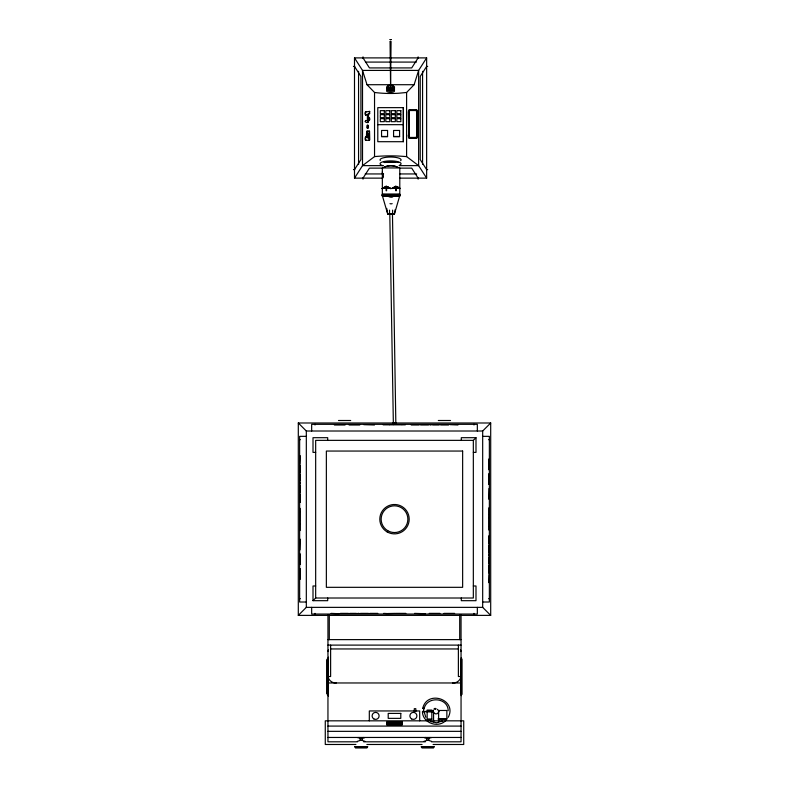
<?xml version="1.0" encoding="UTF-8"?>
<svg xmlns="http://www.w3.org/2000/svg" width="789" height="789" viewBox="0 0 789 789"><rect width="100%" height="100%" fill="white"/><g stroke="black" fill="none" stroke-linecap="round" stroke-linejoin="round"><path stroke-width="1.18" d="M403.347 141.704L403.347 107.639L377.793 107.639L377.793 141.704L403.347 141.704L403.347 107.639M368.946 137.651L367.25 137.552L367.349 133.657M367.812 137.661L367.812 133.657M369.035 137.503L368.502 137.631L368.502 133.686M367.329 131.053L366.964 136.921L366.392 137.138L366.668 131.211L369.538 131.043L369.755 139.752L369.508 140.304L365.554 140.304A1.637 0.572 -90 0 1 365.12 138.716A1.637 0.572 -90 0 1 365.554 137.118L366.027 137.118A1.637 0.572 -90 0 0 365.711 139.732M368.029 120.224L367.723 122.453M368.502 120.224C369.676 124.978 362.861 121.171 365.751 120.993M369.025 131.043L369.035 140.304M408.337 135.047L408.327 135.422A3.028 1.065 -90 0 0 409.373 138.41L416.474 138.41A3.028 1.065 -90 0 0 417.519 135.422L417.519 112.689A3.028 1.065 -90 0 0 416.474 109.701L409.373 109.701A3.028 1.065 -90 0 0 408.327 112.689L408.741 135.047L408.732 112.689A3.028 1.065 90 0 1 409.787 109.701L409.915 109.72M408.741 135.047L408.732 135.422A3.028 1.065 -90 0 0 409.787 138.41L409.915 138.391M416.986 136.773A3.028 1.065 -90 0 0 417.105 135.422L417.105 112.689A3.028 1.065 -90 0 0 416.986 111.338M368.078 120.204L369.794 119.75L369.637 118.054L367.98 117.699L368.009 113.922L369.637 113.577L369.637 111.387L369.163 113.577M368.542 118.054L368.473 113.961L369.637 113.577M423.229 711.382C425.143 708.216 421.237 707.713 424.127 708.621C426.928 695.77 448.093 697.437 448.201 710.731M433.269 710.258L433.329 712.072L423.259 711.648L433.279 710.682M438.792 711.185L438.714 711.885L438.664 710.494M386.028 187.368L386.521 187.368M395.674 187.368L396.167 187.368M385.772 187.368L386.117 186.697L386.738 187.042M386.738 187.299L385.811 187.427M387.093 187.397L386.216 186.066L385.456 187.368M395.417 187.368L395.92 186.865L396.334 187.427M396.739 187.397L395.861 186.066L395.102 187.368M383.01 173.777L383 177.042M386.728 208.404L387.734 214.105L394.401 214.105L395.2 209.549M327.948 651.556L328.056 650.964A7.92 7.92 0 0 1 328.461 649.82M386.275 187.052L387.537 187.052A3.738 3.491 0 0 1 389.224 187.881L390.486 188.61M387.557 186.993A3.886 3.629 0 0 1 389.312 187.861L389.648 188.147A3.906 2.328 -24.4 0 0 387.823 187.96L384.894 187.96A3.896 2.318 24.4 0 0 383.069 188.167L382.142 188.561M368.562 137.503L369.065 137.316M394.401 214.105L399.786 195.642L382.34 195.642L387.734 214.105M354.498 57.893L362.516 70.418L367.023 84.709L374.538 92.471A47.399 17.121 0 0 0 387.843 93.457L390.575 93.477A47.399 17.121 0 0 0 398.711 93.23L406.601 92.471L414.117 84.709L418.624 70.418L426.642 57.893L354.498 57.893L354.498 178.136L382.606 178.136M399.273 188.029L398.869 187.881A3.738 3.491 0 0 0 397.183 187.052L395.92 187.052M390.328 41.659L391.068 41.501L390.575 86.494L390.072 41.501M390.17 86.346L390.969 86.346M422.776 708.177C427.332 689.359 457.551 699.695 448.211 717.349M385.407 186.963L386.018 186.342L387.004 186.737M387.014 187.604L387.064 186.697M395.042 186.963L395.664 186.342L396.65 186.737M396.62 187.358L396.709 186.697M389.894 724.42L389.608 724.42M424.334 708.512C421.02 707.96 425.498 708.63 423.565 708.601M398.958 187.851L398.968 187.821A3.886 3.629 0 0 0 397.202 186.993M369.163 120.204L369.163 118.054M418.131 57.893L411.71 67.923L369.439 67.923L363.019 57.893M426.642 66.414L420.221 76.444L420.221 159.605L426.642 169.615M354.498 169.615L360.918 159.605L360.918 76.444L354.498 66.414M354.498 178.136L362.516 165.631L374.538 156.597A48.839 13.235 0 0 1 387.853 155.887L390.575 155.867A48.839 13.235 0 0 1 398.701 156.054L406.601 156.597L418.624 165.631L426.642 178.136L399.757 178.136M363.019 178.136L369.439 168.126L382.724 168.126M392.833 196.047C394.993 197.102 387.961 197.418 388.898 196.136M391.196 195.81L390.594 195.583L391.413 195.79M429.019 719.41L429.315 720.377L430.064 719.529M298.301 615.381L306.319 607.362L482.681 607.362L490.699 615.381L298.301 615.381L298.301 422.993L490.699 422.993L490.699 615.381M327.701 598.013L327.701 600.685L313.006 600.685L315.669 598.013L315.669 440.361L473.331 440.361L475.994 437.688L461.299 437.688L461.299 440.361M298.301 422.993L306.319 431.011L482.681 431.011L490.699 422.993M433.95 709.025L435.173 708.285M446.11 720.199C438.526 728.701 422.539 723.148 422.431 711.619M400.684 724.272L400.802 724.272M393.169 423.012L395.831 422.973L392.458 213.592A1.282 0.533 0 0 1 391.068 214.125A1.282 0.533 0 0 1 389.786 213.592L393.346 423.072M395.97 724.519L396.137 724.361M391.788 188.561L393.03 187.821A3.876 3.62 0 0 1 394.806 187.003M382.152 188.571L385.16 186.885L387.557 186.885L390.437 188.384L389.786 188.196A3.748 2.229 -24.4 0 0 387.231 188.038M391.798 188.571L394.806 186.885L397.202 186.885L400.082 188.384L396.867 187.821L391.955 188.364M400.417 724.42L400.832 724.401M382.31 188.364L389.894 188.088M385.16 187.003A3.876 3.62 0 0 0 383.415 187.871L382.497 188.443M392.705 188.147L392.133 188.443M357.348 741.364L361.194 740.112L365.051 741.364M423.9 741.364L427.746 740.112L431.603 741.364M434.946 709.262L435.903 708.976M442.521 721.008L436.524 722.783L430.419 721.422M386.363 188.305L386.354 187.831M396.009 188.305L395.999 187.831M387.32 724.095L388.375 724.095M392.084 89.098L393.474 88.447L393.178 87.618A3.008 1.085 0 0 1 393.178 88.703L392.074 89.098A3.008 1.085 0 0 1 387.961 88.703L387.567 88.161A3.008 1.085 0 0 1 387.665 87.875L387.961 88.703M394.983 724.282L396.167 724.184M390.417 195.938L388.632 196.569M391.216 195.997L389.283 196.145M415.931 109.72L416.059 109.701A3.028 1.065 -90 0 1 416.908 110.943M395.033 724.371L396.325 724.371M396.305 724.519L395.772 724.341M435.193 708.709L435.903 708.591M365.573 120.51L367.408 120.52L367.378 114.918L365.573 114.918A1.499 0.523 -90 0 1 365.051 113.429A1.499 0.523 -90 0 1 365.563 111.92L369.637 111.387M383.839 162.287L385.131 162.11M423.259 711.648L424.068 711.362L423.249 711.224M391.314 195.682L390.594 195.633M392.32 196.737L388.642 196.471M386.817 161.982L394.964 161.992M391.058 213.819C391.738 213.592 390.644 213.927 391.068 213.681M453.941 682.968L452.728 682.968A7.92 7.92 0 0 0 460.944 677.12L461.052 676.528L458.379 676.528L458.379 645.106M365.445 62.084L416.414 62.084M353.462 66.414L354.656 66.414M426.484 66.414L427.687 66.414M367.023 84.709L414.117 84.709M365.563 111.92L366.037 111.92A1.499 0.523 -90 0 0 365.563 112.866A1.499 0.523 -90 0 0 365.672 114.484M408.564 112.965A2.16 0.759 -90 0 1 409.422 110.519L416.276 110.519A2.16 0.759 -90 0 1 417.134 112.965L417.134 135.008A2.16 0.759 -90 0 1 416.276 137.444L409.422 137.444A2.16 0.759 -90 0 1 408.564 135.008L408.978 112.965A2.16 0.759 -90 0 1 409.836 110.519M415.872 110.519A2.16 0.759 -90 0 1 416.73 112.965L417.134 112.965M365.573 114.918L366.047 114.918A1.499 0.523 -90 0 1 365.909 114.859M377.793 124.672L403.347 124.672M367.299 133.686L368.976 133.686M367.23 133.814L367.743 133.716M368.542 133.765L369.035 133.814M408.564 135.008L408.978 135.008A2.16 0.759 -90 0 0 409.836 137.444M415.872 137.444A2.16 0.759 -90 0 0 416.73 135.008L417.134 135.008M381.551 136.467L387.567 136.467M393.573 136.467L399.589 136.467M367.23 137.503L367.763 137.631M383.257 165.631L362.516 165.631L362.516 70.418L418.624 70.418L418.624 165.631L399.106 165.631M399.628 168.126L411.71 168.126L418.131 178.136M353.462 169.615L354.656 169.615M426.484 169.615L427.687 169.615M365.218 173.945L383.592 173.945M399.51 173.945L416.651 173.945M382.34 194.104L399.786 194.104M382.34 194.498L399.786 194.498M382.34 194.617L399.786 194.617M382.34 194.784L399.786 194.784M382.34 195.011L399.786 195.011M382.34 195.297L399.786 195.297M382.34 195.465L399.786 195.465M382.34 195.692L399.786 195.692M382.34 195.859L389.322 195.859M392.814 195.859L399.786 195.859M389.322 196.037L382.34 196.037L382.34 167.939L399.786 167.939L399.786 196.037L392.814 196.037M387.734 213.592L394.401 213.592M338.481 420.498L350.691 420.498M438.309 420.498L450.519 420.498M363.768 424.66L374.459 424.995M449.947 424.66L457.965 424.995M383.138 424.827L389.529 424.827M389.845 424.827L393.011 424.827M393.455 424.827L401.69 424.827M402.134 424.827L405.339 424.827M306.319 436.347L299.642 436.347L299.642 602.017L306.319 602.017M482.681 436.347L489.358 436.347L489.358 602.017L482.681 602.017M299.642 439.69L300.313 439.69M488.687 439.69L489.358 439.69M315.669 452.383L313.006 452.383L313.006 437.688L327.701 437.688L327.701 440.361M473.331 452.383L475.994 452.383L475.994 437.688M300.313 455.726L299.978 463.745M488.687 459.06L488.687 469.751M300.313 465.076L300.313 473.094M488.687 473.765L488.687 484.446M300.313 474.426L300.313 481.112M300.313 482.444L300.313 483.785M300.313 485.117L300.313 493.135M300.313 494.466L300.313 502.485M488.687 499.141L489.022 488.46M488.687 535.889L488.687 543.907M300.313 539.222L299.978 549.913M488.687 545.238L488.687 553.257M300.313 553.927L300.313 564.608M488.687 554.588L488.687 555.929M488.687 557.261L488.687 563.948M488.687 565.279L488.687 573.297M300.313 568.622L300.313 579.304M488.687 582.647L489.022 574.629M315.669 585.99L313.006 585.99L313.006 600.685M473.331 585.99L475.994 585.99L475.994 600.685L461.299 600.685L461.299 598.013M315.669 598.013L473.331 598.013L473.331 440.361M299.642 598.683L300.313 598.683M488.687 598.683L489.358 598.683M386.866 613.546L383.661 613.378M387.31 613.546L395.506 613.378M339.053 613.714L331.035 613.378M425.232 613.714L414.541 613.378M327.948 639.623L461.052 639.623M327.948 645.106L461.052 645.106M330.621 648.952L458.379 648.952M327.948 682.968L461.052 682.968M438.171 710.475L446.86 710.475L446.86 719.223L438.171 719.223M438.171 718.72L446.86 718.72M431.83 719.055L427.145 719.055L427.145 710.09L431.83 710.09L431.83 710.583M427.145 719.558L431.83 719.558L431.83 711.205M387.172 723.395L389.095 723.395M389.717 723.395L391.64 723.395M392.271 723.395L394.184 723.395M394.816 723.395L396.739 723.395M397.36 723.395L399.283 723.395M399.915 723.395L401.828 723.395M389.608 724.272L390.21 724.42M391.285 724.272L390.516 724.351L391.729 724.401M401.236 724.243L401.65 724.44M387.853 724.598L388.829 724.075M327.948 726.087L461.052 726.087M327.948 731.344L461.052 731.344M327.948 737.459L461.052 737.459M358.019 737.893L359.034 737.459M364.429 737.893L363.413 737.459M424.571 737.893L425.587 737.459M430.981 737.893L429.966 737.459M359.389 738.504L363.058 738.504M425.942 738.504L429.611 738.504M357.525 741.808L327.948 741.808L327.948 614.73M363.69 741.808L425.31 741.808M431.475 741.808L461.052 741.808L461.052 614.73M355.908 744.481L325.275 744.481L325.275 720.83L463.725 720.83L463.725 744.481L433.092 744.481M366.865 744.481L422.066 744.481M354.646 746.67L367.753 746.67M421.198 746.67L434.305 746.67M354.794 747.094L367.595 747.094M421.346 747.094L434.147 747.094M355.435 747.962L366.964 747.962M421.977 747.962L433.516 747.962M365.554 137.118L366.865 137.138M391.009 196.007L392.853 196.145M388.661 724.598L387.744 724.598M391.709 195.938L392.32 195.978M400.21 188.571L399.293 188.147A3.906 2.328 -24.4 0 0 397.469 187.96L394.539 187.96A3.896 2.318 24.4 0 0 392.715 188.167M396.65 162.139L398.761 162.524M415.931 138.391L416.059 138.41A3.028 1.065 -90 0 0 416.908 137.168M390.585 188.61L390.052 188.413M399.471 188.295L399.431 188.196A3.748 2.229 -24.4 0 0 396.877 188.038M425.833 717.3L424.048 711.56M396.413 187.24L395.762 186.697L395.457 187.427M461.052 651.556L460.944 650.964A7.92 7.92 0 0 0 460.539 649.82M382.34 171.874L383.01 177.791M488.855 507.82L488.855 514.221M488.855 514.527L488.855 517.692M488.855 518.146L488.855 526.371M488.855 526.815L488.855 530.03M482.681 431.011L482.681 607.362M477.335 431.011L477.335 424.324L311.665 424.324L311.665 431.011M477.335 607.362L477.335 614.049L311.665 614.049L311.665 607.362M473.992 424.324L473.992 424.995M473.992 613.378L473.992 614.049M462.038 659.032L462.038 694.399M461.427 659.357L461.427 694.083M461.21 657.76L461.21 695.671M459.711 615.016L459.711 639.623M454.622 613.378L443.931 613.378M448.606 424.995L440.597 424.995M439.927 613.378L429.236 613.378M439.256 424.995L432.579 424.995M438.625 721.777L438.625 711.451A2.525 2.446 0 0 1 433.654 712.082M433.565 712.595L433.565 721.777M431.238 424.995L429.906 424.995M428.822 738.504L428.822 740.407M428.565 424.995L420.557 424.995M426.671 738.504L426.671 740.407M426.642 57.893L426.642 178.136M422.569 71.306L422.569 164.28M419.689 720.83L419.689 710.948L369.311 710.948L369.311 720.83M419.215 424.995L411.197 424.995M418.131 56.857L418.131 58.051M418.131 177.979L418.131 179.172M416.73 112.965L416.73 135.008M415.823 711.5L415.823 708.68L414.274 708.68L414.274 711.5M408.978 112.965L408.978 135.008M406.601 92.471L406.601 156.597M405.862 613.378L399.49 613.378M401.828 722.27L401.828 723.671M399.915 722.27L399.915 723.671M399.283 722.27L399.283 723.671M399.155 613.378L395.989 613.378M398.198 194.39L398.198 194.952M397.36 722.27L397.36 723.671M396.739 722.27L396.739 723.671M396.246 188.295L396.246 190.721M395.762 188.295L395.762 190.721M394.816 722.27L394.816 723.671M394.184 722.27L394.184 723.671M392.616 210.13L392.606 214.016L389.48 213.592M392.271 722.27L392.271 723.671M391.64 722.27L391.64 723.671M389.717 722.27L389.717 723.671M389.529 210.13L389.529 213.602A1.548 0.641 0 0 0 391.068 214.243A1.548 0.641 0 0 0 392.616 213.602M389.095 722.27L389.095 723.671M388.227 724.598L388.168 724.272M387.172 722.27L387.172 723.671M386.6 188.295L386.6 190.721M386.117 188.295L386.117 190.721M383.937 194.39L383.937 194.952M377.803 613.378L369.785 613.378M374.538 92.471L374.538 156.597M368.443 613.378L360.435 613.378M363.019 56.857L363.019 58.051M363.019 177.979L363.019 179.172M362.269 738.504L362.269 740.407M360.129 738.504L360.129 740.407M359.764 424.995L349.073 424.995M359.094 613.378L357.762 613.378M358.561 71.316L358.561 164.507M356.421 613.378L349.744 613.378M348.403 613.378L340.394 613.378M345.069 424.995L334.378 424.995M330.621 645.106L330.621 676.528L327.948 676.528L328.056 677.12A7.92 7.92 0 0 0 336.272 682.968M329.289 615.016L329.289 639.623M328.421 657.158L328.421 696.273M327.455 658.332L327.455 695.099M326.754 659.683L326.754 693.748M315.008 424.324L315.008 424.995M315.008 613.378L315.008 614.049M306.319 431.011L306.319 607.362M300.145 508.343L300.145 511.548M300.145 512.002L300.145 520.227M300.145 520.681L300.145 523.847M300.145 524.152L300.145 530.553M367.467 125.727A1.568 0.552 -90 0 1 368.305 125.717A1.568 0.552 -90 0 1 368.167 128.084A1.568 0.552 -90 0 1 367.368 127.276M366.027 140.304A1.637 0.572 -90 0 1 365.8 139.988M394.046 90.183A4.004 1.45 0 0 1 390.575 92.352A4.004 1.45 0 0 1 387.103 90.183M393.178 89.433A3.008 1.085 0 0 1 390.969 91.051A3.008 1.085 0 0 1 387.665 89.69M393.415 88.013A4.014 1.45 0 0 1 393.415 90.064A4.014 1.45 0 0 1 387.734 90.064A4.014 1.45 0 0 1 387.734 88.013M392.577 85.971A4.014 1.45 0 0 1 393.652 88.161A4.014 1.45 0 0 1 387.498 88.161A4.014 1.45 0 0 1 388.563 85.971M382.823 165.67A10.523 2.85 0 0 1 382.803 161.814A10.523 2.85 0 0 1 396.966 161.479A10.523 2.85 0 0 1 399.451 165.276M380.298 160.502A10.523 2.85 0 0 1 391.019 157.031A10.523 2.85 0 0 1 400.615 160.739M384.776 162.603A6.983 1.736 0 0 1 389.253 161.863L391.088 161.844A6.983 1.736 0 0 1 395.881 162.445M392.163 203.641A1.548 0.641 0 0 1 389.973 203.641M437.362 709.341A2.525 2.446 0 0 1 437.885 709.725M390.091 39.588L391.068 39.628L390.091 39.588M383.829 167.416C387.34 165.256 393.859 164.822 397.932 167.436C394.441 165.493 387.951 165 383.829 167.426M384.312 110.647L380.298 110.647L380.298 113.655L384.312 113.655L384.312 110.647M389.815 110.647L385.811 110.647L385.811 113.655L389.815 113.655L389.815 110.647M395.328 110.647L391.324 110.647L391.324 113.655L395.328 113.655L395.328 110.647M400.842 110.647L396.837 110.647L396.837 113.655L400.842 113.655L400.842 110.647M384.312 114.652L380.298 114.652L380.298 117.66L384.312 117.66L384.312 114.652M389.815 114.652L385.811 114.652L385.811 117.66L389.815 117.66L389.815 114.652M395.328 114.652L391.324 114.652L391.324 117.66L395.328 117.66L395.328 114.652M400.842 114.652L396.837 114.652L396.837 117.66L400.842 117.66L400.842 114.652M384.312 118.666L380.298 118.666L380.298 121.664L384.312 121.664L384.312 118.666M389.815 118.666L385.811 118.666L385.811 121.664L389.815 121.664L389.815 118.666M395.328 118.666L391.324 118.666L391.324 121.664L395.328 121.664L395.328 118.666M400.842 118.666L396.837 118.666L396.837 121.664L400.842 121.664L400.842 118.666M387.567 130.461L381.551 130.461L381.551 136.694L387.567 136.694L387.567 130.461M399.589 130.461L393.573 130.461L393.573 136.694L399.589 136.694L399.589 130.461M462.64 451.052L326.36 451.052L326.36 587.322L462.64 587.322L462.64 451.052M400.792 713.414L388.208 713.414L388.208 718.365L400.792 718.365L400.792 713.414M402.242 722.083L386.758 722.083L386.758 724.805L402.242 724.805L402.242 722.083M389.283 722.182L386.985 722.221L386.985 723.789L389.283 723.789L389.283 722.182M391.827 722.221L389.529 722.182L389.529 723.789L391.827 723.76L391.827 722.182M394.382 722.182L392.074 722.221L392.074 723.789L394.382 723.76L394.382 722.182M396.926 722.182L394.628 722.221L394.628 723.789L396.926 723.789L396.926 722.182M399.471 722.221L397.173 722.182L397.173 723.789L399.471 723.76L399.471 722.182M402.025 722.182L399.717 722.221L399.717 723.789L402.025 723.789L402.025 722.182M389.283 724.055L386.985 724.026L386.985 724.696L389.283 724.696L389.283 724.026M391.827 724.026L389.529 724.055L389.529 724.696L391.827 724.657L391.827 724.026M394.382 724.026L392.074 724.055L392.074 724.696L394.382 724.657L394.382 724.026M396.926 724.026L394.628 724.055L394.628 724.696L396.926 724.657L396.926 724.026M399.471 724.016L397.173 724.055L397.173 724.696L399.471 724.647L399.471 724.016M402.025 724.016L399.717 724.055L399.717 724.696L402.025 724.647L402.025 724.016M389.066 87.293A3.008 1.085 0 0 0 393.583 86.346A3.008 1.085 0 0 0 389.066 85.409A3.008 1.085 0 0 0 389.066 87.293M367.842 127.729A1.568 0.552 -90 0 0 367.506 125.185A1.568 0.552 -90 0 0 366.905 127.276A1.568 0.552 -90 0 0 367.842 127.729M387.152 531.914A14.695 14.695 0 0 0 409.195 519.182A14.695 14.695 0 0 0 387.152 506.459A14.695 14.695 0 0 0 387.152 531.914M387.823 530.76A13.364 13.364 0 0 0 407.864 519.182A13.364 13.364 0 0 0 387.823 507.613A13.364 13.364 0 0 0 387.823 530.76M373.858 718.927A3.511 3.511 0 0 0 379.114 715.889A3.511 3.511 0 0 0 373.858 712.852A3.511 3.511 0 0 0 373.858 718.927M411.631 718.927A3.511 3.511 0 0 0 416.898 715.889A3.511 3.511 0 0 0 411.631 712.852A3.511 3.511 0 0 0 411.631 718.927"/></g></svg>
